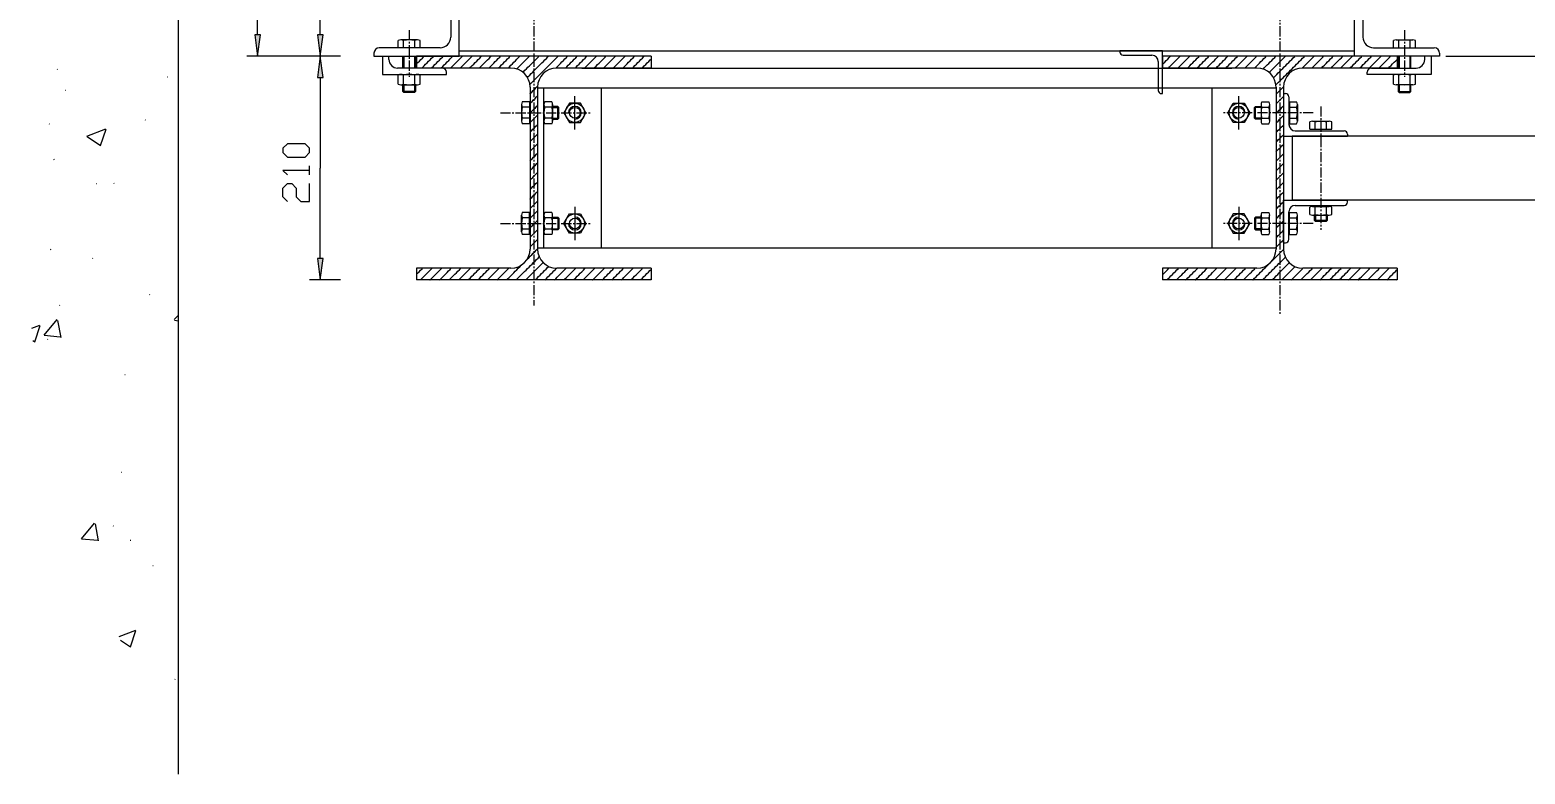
# Model space of a CAD drawing. Header units: millimetres. Extents: x 53635 to 142317, y 101101 to 147193.
# Drawn here: x 112566 to 113969, y 119904 to 120603 of the extents above; entities that cross this region are included whole.
import ezdxf

# ---------------------------------------------------------------- set-up
doc = ezdxf.new("R2010")
doc.units = ezdxf.units.MM
doc.header["$LTSCALE"] = 0.5
doc.header["$MEASUREMENT"] = 0
doc.linetypes.add('AXES2', pattern=[28.575, 19.05, -3.175, 3.175, -3.175])
doc.linetypes.add('CONTINU', pattern=[0])
doc.layers.get('0').update_dxf_attribs({"lineweight": 0})
for name, color, linetype, lineweight in [('ASHADE', 7, 'CONTINU', 0), ('AXE', 1, 'AXES2', 0), ('beton', 6, 'Continuous', 0), ('COT', 3, 'Continuous', 0), ('FIN', 1, 'Continuous', 0), ('FORT', 7, 'Continuous', 0)]:
    doc.layers.add(name, color=color, linetype=linetype, lineweight=lineweight)
doc.styles.add('_TCW_TXTSTY_1', font='TIMES.TTF')
doc.styles.get("Standard").update_dxf_attribs({"font": 'TXT.SHX'})
doc.dimstyles.get("Standard").update_dxf_attribs({"dimscale": 10, "dimtxt": 1.5, "dimasz": 2, "dimexe": 1, "dimexo": 1, "dimgap": 1, "dimtad": 1, "dimrnd": 0.5, "dimdsep": 46, "dimtxsty": '_TCW_TXTSTY_1', "dimcen": 0.09, "dimclrd": 3, "dimclre": 3, "dimclrt": 3, "dimadec": 0, "dimazin": 0, "dimtfac": 1, "dimtdec": 3, "dimtmove": 0, "dimatfit": 0, "dimfxl": 1, "dimfrac": 2, "dimtolj": 1, "dimtzin": 0, "dimarcsym": 0})
pattern_1 = [(45, (-20158.912, 23359.423), (-4.49012806, 4.49012806), [2])]

# ---------------------------------------------------------------- blocks, each defined once
blk = doc.blocks.new('*D49')
at = {"layer": 'COT', "linetype": 'Continuous'}
for points in [[(112838.5, 121070.9), (112835.9, 121050.9), (112841.1, 121050.9)], [(112838.5, 120578.2), (112841.1, 120598.2), (112835.9, 120598.2)]]:
    blk.add_hatch(color=3, dxfattribs=at).paths.add_polyline_path(points)
at = {"linetype": 'ByBlock', "flags": 128}
for points in [[(112807.7, 120837), (112803.5, 120841.2), (112803.5, 120849.5), (112807.7, 120853.7), (112811.8, 120853.7), (112816, 120849.5), (112816, 120845.4)], [(112828.5, 120816.2), (112828.5, 120820.4), (112820.2, 120828.7), (112807.7, 120828.7), (112803.5, 120824.5), (112803.5, 120816.2), (112807.7, 120812), (112811.8, 120812), (112816, 120816.2), (112816, 120828.7)], [(112828.5, 120799.5), (112803.5, 120799.5), (112820.2, 120787), (112820.2, 120803.7)]]:
    blk.add_lwpolyline(points, dxfattribs=at)
at = {"linetype": 'ByBlock'}
blk.add_lwpolyline([(112816, 120849.5), (112820.2, 120853.7), (112824.3, 120853.7), (112828.5, 120849.5), (112828.5, 120841.2), (112824.3, 120837)], dxfattribs=at)
at = {"layer": 'COT', "color": 3, "linetype": 'Continuous'}
for p, q in [((112990.4, 121070.9), (112828.5, 121070.9)), ((112857.4, 120578.2), (112828.5, 120578.2))]:
    blk.add_line(p, q, dxfattribs=at)
at = {"layer": 'COT', "color": 3, "linetype": 'Continuous', "flags": 128}
for points in [[(112838.5, 121070.9), (112835.9, 121050.9), (112841.1, 121050.9)], [(112838.5, 120578.2), (112841.1, 120598.2), (112835.9, 120598.2)]]:
    blk.add_lwpolyline(points, close=True, dxfattribs=at)
for points in [[(112838.5, 121050.9), (112838.5, 121050.9), (112838.5, 121050.9), (112838.5, 120824.5)], [(112838.5, 120598.2), (112838.5, 120598.2), (112838.5, 120598.2), (112838.5, 120824.5)]]:
    blk.add_lwpolyline(points, dxfattribs=at)
blk = doc.blocks.new('*D50')
at = {"layer": 'COT', "linetype": 'Continuous'}
for points in [[(112838.5, 120578.2), (112835.9, 120558.2), (112841.1, 120558.2)], [(112838.5, 120368.2), (112841.1, 120388.2), (112835.9, 120388.2)]]:
    blk.add_hatch(color=3, dxfattribs=at).paths.add_polyline_path(points)
at = {"linetype": 'ByBlock', "flags": 128}
for points in [[(112828.5, 120487.7), (112828.5, 120491.9), (112824.3, 120496.1), (112807.7, 120496.1), (112803.5, 120491.9), (112803.5, 120487.7), (112807.7, 120483.6), (112824.3, 120483.6), (112828.5, 120487.7)], [(112828.5, 120466.9), (112828.5, 120475.2)], [(112807.7, 120441.9), (112803.5, 120446.1), (112803.5, 120454.4), (112807.7, 120458.6), (112811.8, 120458.6), (112816, 120454.4), (112816, 120446.1), (112820.2, 120441.9), (112828.5, 120441.9), (112828.5, 120458.6)]]:
    blk.add_lwpolyline(points, dxfattribs=at)
at = {"linetype": 'ByBlock'}
blk.add_lwpolyline([(112828.5, 120471.1), (112803.5, 120471.1), (112807.7, 120466.9)], dxfattribs=at)
at = {"layer": 'COT', "color": 3, "linetype": 'Continuous'}
for p, q in [((112847.4, 120578.2), (112828.5, 120578.2)), ((112857.4, 120368.2), (112828.5, 120368.2))]:
    blk.add_line(p, q, dxfattribs=at)
at = {"layer": 'COT', "color": 3, "linetype": 'Continuous', "flags": 128}
for points in [[(112838.5, 120578.2), (112835.9, 120558.2), (112841.1, 120558.2)], [(112838.5, 120368.2), (112841.1, 120388.2), (112835.9, 120388.2)]]:
    blk.add_lwpolyline(points, close=True, dxfattribs=at)
for points in [[(112838.5, 120558.2), (112838.5, 120558.2), (112838.5, 120558.2), (112838.5, 120473.2)], [(112838.5, 120388.2), (112838.5, 120388.2), (112838.5, 120388.2), (112838.5, 120473.2)]]:
    blk.add_lwpolyline(points, dxfattribs=at)
blk = doc.blocks.new('*D75')
at = {"layer": 'COT', "linetype": 'Continuous'}
for points in [[(112779.7, 121168.2), (112777.1, 121148.2), (112782.3, 121148.2)], [(112779.7, 120578.2), (112782.3, 120598.2), (112777.1, 120598.2)]]:
    blk.add_hatch(color=3, dxfattribs=at).paths.add_polyline_path(points)
at = {"linetype": 'ByBlock', "flags": 128}
for points in [[(112769.7, 120891.9), (112769.7, 120896.1), (112765.6, 120900.2), (112748.9, 120900.2), (112744.7, 120896.1), (112744.7, 120891.9), (112748.9, 120887.7), (112765.6, 120887.7), (112769.7, 120891.9)], [(112769.7, 120866.9), (112769.7, 120871.1), (112761.4, 120879.4), (112748.9, 120879.4), (112744.7, 120875.2), (112744.7, 120866.9), (112748.9, 120862.7), (112753.1, 120862.7), (112757.2, 120866.9), (112757.2, 120879.4)], [(112765.6, 120837.7), (112769.7, 120841.9), (112769.7, 120850.2), (112765.6, 120854.4), (112757.2, 120854.4), (112753.1, 120850.2), (112753.1, 120837.7), (112744.7, 120837.7), (112744.7, 120854.4)]]:
    blk.add_lwpolyline(points, dxfattribs=at)
at = {"layer": 'COT', "color": 3, "linetype": 'Continuous'}
for p, q in [((112880.9, 121168.2), (112769.7, 121168.2)), ((112847.4, 120578.2), (112769.7, 120578.2))]:
    blk.add_line(p, q, dxfattribs=at)
at = {"layer": 'COT', "color": 3, "linetype": 'Continuous', "flags": 128}
for points in [[(112779.7, 121168.2), (112777.1, 121148.2), (112782.3, 121148.2)], [(112779.7, 120578.2), (112782.3, 120598.2), (112777.1, 120598.2)]]:
    blk.add_lwpolyline(points, close=True, dxfattribs=at)
for points in [[(112779.7, 121148.2), (112779.7, 121148.2), (112779.7, 121148.2), (112779.7, 120873.2)], [(112779.7, 120598.2), (112779.7, 120598.2), (112779.7, 120598.2), (112779.7, 120873.2)]]:
    blk.add_lwpolyline(points, dxfattribs=at)
blk = doc.blocks.new('*D76')
at = {"layer": 'COT', "linetype": 'Continuous', "ltscale": 2}
for points in [[(114691.9, 120598.2), (114694.5, 120618.2), (114689.3, 120618.2)], [(114691.9, 120578.2), (114689.3, 120558.2), (114694.5, 120558.2)]]:
    blk.add_hatch(color=3, dxfattribs=at).paths.add_polyline_path(points)
at = {"linetype": 'ByBlock', "flags": 128}
for points in [[(114681.9, 120673.4), (114681.9, 120677.6), (114677.8, 120681.8), (114661.1, 120681.8), (114656.9, 120677.6), (114656.9, 120673.4), (114661.1, 120669.3), (114677.8, 120669.3), (114681.9, 120673.4)], [(114661.1, 120644.3), (114656.9, 120648.4), (114656.9, 120656.8), (114661.1, 120660.9), (114665.3, 120660.9), (114669.4, 120656.8), (114669.4, 120648.4), (114673.6, 120644.3), (114681.9, 120644.3), (114681.9, 120660.9)]]:
    blk.add_lwpolyline(points, dxfattribs=at)
at = {"layer": 'COT', "color": 3, "linetype": 'Continuous', "ltscale": 2}
for p, q in [((114721.9, 120598.2), (114681.9, 120598.2)), ((113894.9, 120578.2), (114701.9, 120578.2))]:
    blk.add_line(p, q, dxfattribs=at)
at = {"layer": 'COT', "color": 3, "linetype": 'Continuous', "ltscale": 2, "flags": 128}
for points in [[(114691.9, 120618.2), (114691.9, 120644.3), (114691.9, 120690.1), (114691.9, 120690.1)], [(114691.9, 120548.2), (114691.9, 120558.2)]]:
    blk.add_lwpolyline(points, dxfattribs=at)
for points in [[(114691.9, 120598.2), (114694.5, 120618.2), (114689.3, 120618.2)], [(114691.9, 120578.2), (114689.3, 120558.2), (114694.5, 120558.2)]]:
    blk.add_lwpolyline(points, close=True, dxfattribs=at)
at = {"layer": 'COT', "color": 3, "linetype": 'Continuous', "ltscale": 2}
blk.add_lwpolyline([(114691.9, 120578.2), (114691.9, 120598.2)], dxfattribs=at)

msp = doc.modelspace()

# ---------------------------------------------------------------- hatches: boundary and pattern name
at = {"layer": 'FIN', "linetype": 'Continuous'}
h = msp.add_hatch(dxfattribs=at)
h.set_pattern_fill('AR-CONC', color=256, style=0)
h.set_pattern_definition([(50, (0, -100), (182.18467, -15.93909), [19.05, -209.55]), (355, (0, -100), (-35.24283, 191.05664), [15.24, -167.64]), (100.451, (15.18, -101.33), (146.9425, 175.11669), [16.19, -178.09]), (46.1842, (0, -49.2), (271.07904, -42.04233), [28.575, -314.325]), (96.6356, (22.6, -52.7), (237.40423, 247.42556), [24.285, -267.135]), (351.184, (0, -49.2), (237.4046, 247.4251), [22.86, -251.46]), (21, (25.4, -61.9), (151.61488, -102.26552), [19.05, -209.55]), (326, (25.4, -61.9), (61.80203, 184.18797), [15.24, -167.64]), (71.4514, (38.03, -70.42), (213.4165, 81.92286), [16.19, -178.09]), (37.5, (0, -100), (3.088603, 84.55504), [0.50406, -165.10394, 0.50406, -169.67594, 0.50406, -167.77094]), (7.5, (0, -100), (66.819663, 100.180575), [0.32296, -96.70504, 0.32296, -161.47504, 0.32296, -63.81204]), (327.5, (-56.64, -100), (135.590595, -5.728744), [0.52451, -62.97549, 0.52451, -197.59549, 0.52451, -262.36549]), (317.5, (-82.04, -100), (148.12918, 25.42649), [0.40081, -82.14919, 0.40081, -131.17119, 0.40081, -186.28919])])
h.paths.add_polyline_path([(112705.51, 119904.23), (112705.51, 121168.16), (114114.38, 121168.16), (114110.52, 121169.76), (114106.66, 121171.37), (114102.8, 121172.97), (114098.94, 121174.57), (114095.08, 121176.16), (114091.21, 121177.75), (114087.35, 121179.33), (114083.48, 121180.91), (114079.61, 121182.47), (114075.74, 121184.02), (114071.86, 121185.56), (114067.99, 121187.09), (114064.1, 121188.6), (114060.22, 121190.1), (114056.33, 121191.58), (114052.43, 121193.04), (114048.54, 121194.49), (114044.63, 121195.91), (114040.72, 121197.31), (114036.81, 121198.69), (114032.89, 121200.04), (114028.96, 121201.37), (114025.03, 121202.68), (114021.08, 121203.95), (114017.14, 121205.2), (114013.18, 121206.42), (114009.22, 121207.6), (114005.25, 121208.76), (114001.27, 121209.88), (113997.28, 121210.96), (113989.49, 121212.98), (113981.66, 121214.86), (113973.8, 121216.61), (113965.91, 121218.24), (113957.99, 121219.75), (113950.05, 121221.14), (113942.08, 121222.41), (113934.09, 121223.58), (113926.07, 121224.64), (113918.03, 121225.59), (113909.98, 121226.45), (113901.9, 121227.21), (113893.81, 121227.89), (113885.7, 121228.47), (113877.58, 121228.97), (113869.45, 121229.39), (113861.3, 121229.74), (113853.14, 121230.01), (113844.98, 121230.21), (113836.8, 121230.35), (113828.63, 121230.43), (113820.44, 121230.45), (113812.26, 121230.42), (113804.07, 121230.34), (113795.88, 121230.21), (113787.69, 121230.04), (113779.51, 121229.83), (113771.32, 121229.58), (113763.15, 121229.31), (113754.98, 121229), (113743.45, 121228.53), (113731.94, 121228.02), (113720.45, 121227.48), (113708.97, 121226.9), (113697.5, 121226.29), (113686.04, 121225.66), (113674.59, 121225.01), (113663.16, 121224.35), (113651.73, 121223.68), (113640.3, 121223), (113628.89, 121222.33), (113617.48, 121221.66), (113606.08, 121221.01), (113594.68, 121220.37), (113583.28, 121219.75), (113571.89, 121219.15), (113560.49, 121218.58), (113549.1, 121218.05), (113537.71, 121217.56), (113526.32, 121217.11), (113514.92, 121216.71), (113503.53, 121216.37), (113492.12, 121216.08), (113480.72, 121215.86), (113469.31, 121215.7), (113457.89, 121215.62), (113446.47, 121215.62), (113435.03, 121215.69), (113423.59, 121215.86), (113412.14, 121216.12), (113403.09, 121216.39), (113394.03, 121216.72), (113384.97, 121217.09), (113375.9, 121217.52), (113366.83, 121217.98), (113357.76, 121218.48), (113348.68, 121219.01), (113339.61, 121219.57), (113330.53, 121220.16), (113321.46, 121220.76), (113312.39, 121221.37), (113303.32, 121221.99), (113294.25, 121222.61), (113285.19, 121223.23), (113276.13, 121223.84), (113267.08, 121224.45), (113258.04, 121225.03), (113249, 121225.6), (113239.98, 121226.14), (113230.96, 121226.65), (113221.95, 121227.12), (113212.95, 121227.56), (113203.97, 121227.94), (113195, 121228.28), (113186.04, 121228.57), (113177.09, 121228.79), (113168.16, 121228.95), (113159.25, 121229.04), (113150.36, 121229.06), (113141.48, 121229), (113134.15, 121228.89), (113126.82, 121228.73), (113119.51, 121228.52), (113112.2, 121228.28), (113104.89, 121228), (113097.59, 121227.7), (113090.29, 121227.38), (113082.98, 121227.04), (113075.67, 121226.7), (113068.36, 121226.36), (113061.03, 121226.02), (113053.7, 121225.69), (113046.34, 121225.39), (113038.98, 121225.1), (113031.59, 121224.85), (113024.19, 121224.63), (113016.77, 121224.46), (113009.31, 121224.34), (113001.84, 121224.27), (112994.33, 121224.27), (112986.8, 121224.33), (112979.23, 121224.47), (112971.62, 121224.69), (112963.98, 121224.99), (112956.3, 121225.39), (112948.57, 121225.89), (112940.81, 121226.49), (112932.99, 121227.21), (112925.13, 121228.04), (112917.22, 121229), (112907.12, 121230.4), (112896.96, 121231.98), (112886.73, 121233.7), (112876.46, 121235.55), (112866.15, 121237.49), (112855.82, 121239.49), (112845.48, 121241.52), (112835.14, 121243.56), (112824.82, 121245.56), (112814.52, 121247.51), (112804.26, 121249.38), (112794.05, 121251.13), (112783.91, 121252.73), (112773.84, 121254.15), (112763.86, 121255.37), (112753.99, 121256.36), (112744.22, 121257.08), (112734.58, 121257.5), (112725.08, 121257.6), (112715.73, 121257.35), (112706.55, 121256.71), (112697.53, 121255.66), (112688.71, 121254.17), (112680.09, 121252.21), (112671.67, 121249.74), (112663.49, 121246.74), (112655.54, 121243.18), (112647.84, 121239.03), (112640.4, 121234.26), (112633.23, 121228.84), (112631.84, 121227.68), (112630.45, 121226.49), (112629.08, 121225.27), (112627.71, 121224.03), (112626.36, 121222.76), (112625.02, 121221.47), (112623.7, 121220.16), (112622.39, 121218.82), (112621.09, 121217.46), (112619.8, 121216.09), (112618.53, 121214.69), (112617.27, 121213.27), (112616.02, 121211.83), (112614.79, 121210.37), (112613.58, 121208.89), (112612.37, 121207.4), (112611.18, 121205.89), (112610.01, 121204.36), (112608.85, 121202.82), (112607.71, 121201.27), (112606.58, 121199.7), (112605.47, 121198.11), (112604.37, 121196.51), (112603.29, 121194.91), (112602.22, 121193.29), (112601.17, 121191.65), (112600.14, 121190.01), (112599.13, 121188.36), (112598.13, 121186.7), (112597.15, 121185.03), (112595.63, 121182.38), (112594.16, 121179.72), (112592.73, 121177.03), (112591.34, 121174.33), (112589.99, 121171.61), (112588.69, 121168.87), (112587.42, 121166.12), (112586.2, 121163.35), (112585.01, 121160.57), (112583.87, 121157.78), (112582.76, 121154.97), (112581.7, 121152.15), (112580.67, 121149.32), (112579.68, 121146.48), (112578.73, 121143.63), (112577.82, 121140.77), (112576.94, 121137.9), (112576.1, 121135.02), (112575.3, 121132.13), (112574.54, 121129.23), (112573.81, 121126.33), (112573.11, 121123.42), (112572.45, 121120.51), (112571.83, 121117.59), (112571.24, 121114.66), (112570.68, 121111.74), (112570.16, 121108.8), (112569.67, 121105.87), (112569.21, 121102.93), (112568.79, 121100), (112567.67, 121090.74), (112566.84, 121081.47), (112566.31, 121072.19), (112566.05, 121062.9), (112566.04, 121053.61), (112566.27, 121044.31), (112566.72, 121035), (112567.38, 121025.68), (112568.23, 121016.36), (112569.25, 121007.03), (112570.43, 120997.7), (112571.75, 120988.36), (112573.19, 120979.01), (112574.74, 120969.66), (112576.38, 120960.3), (112578.1, 120950.93), (112579.87, 120941.56), (112581.69, 120932.19), (112583.53, 120922.81), (112585.38, 120913.42), (112587.23, 120904.04), (112589.05, 120894.64), (112590.83, 120885.25), (112592.56, 120875.85), (112594.21, 120866.44), (112595.77, 120857.03), (112597.23, 120847.62), (112598.57, 120838.21), (112599.77, 120828.79), (112600.82, 120819.38), (112602.28, 120802.38), (112603.23, 120785.39), (112603.7, 120768.38), (112603.72, 120751.37), (112603.33, 120734.36), (112602.57, 120717.35), (112601.48, 120700.33), (112600.09, 120683.32), (112598.44, 120666.3), (112596.57, 120649.29), (112594.51, 120632.28), (112592.3, 120615.28), (112589.98, 120598.28), (112587.58, 120581.28), (112585.15, 120564.29), (112582.71, 120547.31), (112580.3, 120530.34), (112577.97, 120513.38), (112575.74, 120496.43), (112573.66, 120479.49), (112571.76, 120462.57), (112570.08, 120445.66), (112568.65, 120428.76), (112567.52, 120411.89), (112566.71, 120395.02), (112566.27, 120378.18), (112566.23, 120361.36), (112566.64, 120344.56), (112567.52, 120327.78), (112568.91, 120311.02), (112569.57, 120304.73), (112570.31, 120298.44), (112571.12, 120292.16), (112572.01, 120285.88), (112572.96, 120279.61), (112573.98, 120273.34), (112575.07, 120267.07), (112576.23, 120260.82), (112577.45, 120254.56), (112578.73, 120248.32), (112580.07, 120242.08), (112581.46, 120235.84), (112582.92, 120229.62), (112584.42, 120223.4), (112585.98, 120217.19), (112587.59, 120210.98), (112589.25, 120204.79), (112590.96, 120198.6), (112592.71, 120192.43), (112594.5, 120186.26), (112596.34, 120180.1), (112598.21, 120173.95), (112600.13, 120167.81), (112602.07, 120161.68), (112604.06, 120155.56), (112606.07, 120149.46), (112608.12, 120143.36), (112610.19, 120137.28), (112612.3, 120131.2), (112614.42, 120125.14), (112617.11, 120117.59), (112619.84, 120110.06), (112622.6, 120102.55), (112625.39, 120095.06), (112628.21, 120087.58), (112631.06, 120080.12), (112633.95, 120072.67), (112636.86, 120065.24), (112639.8, 120057.82), (112642.76, 120050.42), (112645.75, 120043.03), (112648.76, 120035.65), (112651.79, 120028.29), (112654.84, 120020.93), (112657.91, 120013.59), (112661.01, 120006.25), (112664.11, 119998.93), (112667.24, 119991.61), (112670.37, 119984.3), (112673.53, 119977), (112676.69, 119969.7), (112679.86, 119962.41), (112683.05, 119955.13), (112686.24, 119947.85), (112689.44, 119940.57), (112692.65, 119933.3), (112695.86, 119926.03), (112699.07, 119918.76), (112702.29, 119911.49)])
h = msp.add_hatch(dxfattribs=at)
h.set_pattern_fill('ANSI31', color=256, scale=2, style=0)
h.set_pattern_definition(pattern_1)
h.paths.add_polyline_path([(112988.94, 120578.16), (112928.94, 120578.16), (112928.94, 120567.16), (112988.94, 120567.16)])
h.paths.add_polyline_path([(112988.94, 120578.16), (112988.94, 120567.16), (112999.34, 120567.16), (113017.44, 120567.16), (113019.33, 120567.06), (113021.19, 120566.77), (113023.01, 120566.28), (113024.76, 120565.6), (113026.44, 120564.75), (113028.02, 120563.72), (113029.49, 120562.54), (113030.82, 120561.2), (113032.01, 120559.74), (113033.03, 120558.16), (113033.89, 120556.48), (113034.56, 120554.72), (113035.05, 120552.9), (113035.35, 120551.04), (113035.44, 120549.16), (113035.44, 120523.16), (113038.94, 120523.16), (113038.94, 120578.16)])
h.paths.add_polyline_path([(113088.94, 120578.16), (113038.94, 120578.16), (113038.94, 120523.16), (113042.44, 120523.16), (113042.44, 120549.16), (113042.54, 120551.04), (113042.84, 120552.9), (113043.32, 120554.72), (113044, 120556.48), (113044.86, 120558.16), (113045.88, 120559.74), (113047.07, 120561.2), (113048.4, 120562.54), (113049.86, 120563.72), (113051.44, 120564.75), (113053.12, 120565.6), (113054.88, 120566.28), (113056.7, 120566.77), (113058.56, 120567.06), (113060.44, 120567.16), (113088.94, 120567.16)])
h.paths.add_polyline_path([(113148.94, 120578.16), (113088.94, 120578.16), (113088.94, 120567.16), (113099.34, 120567.16), (113148.94, 120567.16)])
h.paths.add_polyline_path([(113038.94, 120523.16), (113035.44, 120523.16), (113035.44, 120423.16), (113038.94, 120423.16)])
h.paths.add_polyline_path([(113042.44, 120523.16), (113038.94, 120523.16), (113038.94, 120423.16), (113042.44, 120423.16)])
h.paths.add_polyline_path([(113038.94, 120423.16), (113035.44, 120423.16), (113035.44, 120397.16), (113035.35, 120395.28), (113035.05, 120393.42), (113034.56, 120391.6), (113033.89, 120389.84), (113033.03, 120388.16), (113032.01, 120386.58), (113030.82, 120385.11), (113029.49, 120383.78), (113028.02, 120382.6), (113026.44, 120381.57), (113024.76, 120380.71), (113023.01, 120380.04), (113021.19, 120379.55), (113019.33, 120379.26), (113017.44, 120379.16), (112928.94, 120379.16), (112928.94, 120368.16), (113038.94, 120368.16)])
h.paths.add_polyline_path([(113042.44, 120423.16), (113038.94, 120423.16), (113038.94, 120368.16), (113148.94, 120368.16), (113148.94, 120379.16), (113060.44, 120379.16), (113058.56, 120379.26), (113056.7, 120379.55), (113054.88, 120380.04), (113053.12, 120380.71), (113051.44, 120381.57), (113049.86, 120382.6), (113048.4, 120383.78), (113047.07, 120385.11), (113045.88, 120386.58), (113044.86, 120388.16), (113044, 120389.84), (113043.32, 120391.6), (113042.84, 120393.42), (113042.54, 120395.28), (113042.44, 120397.16)])
h = msp.add_hatch(dxfattribs=at)
h.set_pattern_fill('ANSI31', color=256, scale=2, style=0)
h.set_pattern_definition(pattern_1)
h.paths.add_polyline_path([(113688.94, 120578.16), (113628.94, 120578.16), (113628.94, 120567.16), (113688.94, 120567.16)])
h.paths.add_polyline_path([(113688.94, 120578.16), (113688.94, 120567.16), (113699.34, 120567.16), (113717.44, 120567.16), (113719.33, 120567.06), (113721.19, 120566.77), (113723.01, 120566.28), (113724.76, 120565.6), (113726.44, 120564.75), (113728.02, 120563.72), (113729.49, 120562.54), (113730.82, 120561.2), (113732.01, 120559.74), (113733.03, 120558.16), (113733.89, 120556.48), (113734.56, 120554.72), (113735.05, 120552.9), (113735.35, 120551.04), (113735.44, 120549.16), (113735.44, 120523.16), (113738.94, 120523.16), (113738.94, 120578.16)])
h.paths.add_polyline_path([(113788.94, 120578.16), (113738.94, 120578.16), (113738.94, 120523.16), (113742.44, 120523.16), (113742.44, 120549.16), (113742.54, 120551.04), (113742.84, 120552.9), (113743.32, 120554.72), (113744, 120556.48), (113744.86, 120558.16), (113745.88, 120559.74), (113747.07, 120561.2), (113748.4, 120562.54), (113749.86, 120563.72), (113751.44, 120564.75), (113753.12, 120565.6), (113754.88, 120566.28), (113756.7, 120566.77), (113758.56, 120567.06), (113760.44, 120567.16), (113788.94, 120567.16)])
h.paths.add_polyline_path([(113848.94, 120578.16), (113788.94, 120578.16), (113788.94, 120567.16), (113799.34, 120567.16), (113848.94, 120567.16)])
h.paths.add_polyline_path([(113738.94, 120523.16), (113735.44, 120523.16), (113735.44, 120423.16), (113738.94, 120423.16)])
h.paths.add_polyline_path([(113742.44, 120523.16), (113738.94, 120523.16), (113738.94, 120423.16), (113742.44, 120423.16)])
h.paths.add_polyline_path([(113738.94, 120423.16), (113735.44, 120423.16), (113735.44, 120397.16), (113735.35, 120395.28), (113735.05, 120393.42), (113734.56, 120391.6), (113733.89, 120389.84), (113733.03, 120388.16), (113732.01, 120386.58), (113730.82, 120385.11), (113729.49, 120383.78), (113728.02, 120382.6), (113726.44, 120381.57), (113724.76, 120380.71), (113723.01, 120380.04), (113721.19, 120379.55), (113719.33, 120379.26), (113717.44, 120379.16), (113628.94, 120379.16), (113628.94, 120368.16), (113738.94, 120368.16)])
h.paths.add_polyline_path([(113742.44, 120423.16), (113738.94, 120423.16), (113738.94, 120368.16), (113848.94, 120368.16), (113848.94, 120379.16), (113760.44, 120379.16), (113758.56, 120379.26), (113756.7, 120379.55), (113754.88, 120380.04), (113753.12, 120380.71), (113751.44, 120381.57), (113749.86, 120382.6), (113748.4, 120383.78), (113747.07, 120385.11), (113745.88, 120386.58), (113744.86, 120388.16), (113744, 120389.84), (113743.32, 120391.6), (113742.84, 120393.42), (113742.54, 120395.28), (113742.44, 120397.16)])

# ---------------------------------------------------------------- linework, layer by layer
for p, q in [((112896.94, 120578.16), (112896.94, 120561.16)), ((112902.94, 120575.16), (112902.94, 120578.16)), ((113874.94, 120575.16), (113874.94, 120578.16)), ((113880.94, 120578.16), (113880.94, 120561.16)), ((112896.94, 120561.16), (112956.94, 120561.16)), ((112952.94, 120567.16), (112910.94, 120567.16)), ((112956.94, 120561.16), (112956.94, 120563.16)), ((113820.94, 120561.16), (113820.94, 120563.16)), ((113880.94, 120561.16), (113820.94, 120561.16)), ((113824.94, 120567.16), (113866.94, 120567.16))]:
    msp.add_line(p, q)
for centre, radius, start, end in [((112910.94, 120575.16), 8, 180, 270), ((113866.94, 120575.16), 8, -90, 0), ((112952.94, 120563.16), 4, 0, 90), ((113824.94, 120563.16), 4, 90, 180)]:
    msp.add_arc(centre, radius, start, end)
at = {"layer": 'ASHADE'}
for p, q in [((112960.94, 120653.16), (112960.94, 120596.16)), ((112968.94, 120578.16), (112968.94, 120658.16)), ((113808.94, 120578.16), (113808.94, 120658.16)), ((113816.94, 120653.16), (113816.94, 120596.16)), ((112950.94, 120586.16), (112893.94, 120586.16)), ((113628.94, 120583.16), (113588.94, 120583.16)), ((113588.94, 120583.16), (113588.94, 120582.16)), ((113628.94, 120543.16), (113628.94, 120583.16)), ((113826.94, 120586.16), (113883.94, 120586.16)), ((112888.94, 120581.16), (112888.94, 120578.16)), ((112888.94, 120578.16), (112968.94, 120578.16)), ((113591.94, 120579.16), (113618.94, 120579.16)), ((113624.94, 120573.16), (113624.94, 120546.16)), ((113888.94, 120578.16), (113808.94, 120578.16)), ((113888.94, 120581.16), (113888.94, 120578.16)), ((113627.94, 120543.16), (113628.94, 120543.16))]:
    msp.add_line(p, q, dxfattribs=at)
at = {"layer": 'ASHADE', "ltscale": 2}
msp.add_line((112968.94, 120583.16), (113808.94, 120583.16), dxfattribs=at)
at = {"layer": 'ASHADE'}
for centre, radius, start, end in [((112893.94, 120581.16), 5, 90, 180), ((112950.94, 120596.16), 10, -90, 0), ((113826.94, 120596.16), 10, 180, 270), ((113883.94, 120581.16), 5, 0, 90), ((113591.94, 120582.16), 3, 180, 270), ((113618.94, 120573.16), 6, 0, 90), ((113627.94, 120546.16), 3, 180, 270)]:
    msp.add_arc(centre, radius, start, end, dxfattribs=at)
at = {"layer": 'AXE'}
for p, q in [((113038.94, 120620.62), (113038.94, 120344.29)), ((113038.94, 120620.62), (113038.94, 120344.29)), ((113738.94, 120620.62), (113738.94, 120334.87)), ((113738.94, 120620.62), (113738.94, 120334.87)), ((112921.94, 120602.77), (112921.94, 120558.88)), ((113855.94, 120602.77), (113855.94, 120558.88)), ((113777.44, 120531.04), (113777.44, 120415.13)), ((113007.56, 120525.16), (113093.28, 120525.16)), ((113770.33, 120525.16), (113684.61, 120525.16)), ((113007.56, 120421.16), (113093.28, 120421.16)), ((113770.33, 120421.16), (113684.61, 120421.16))]:
    msp.add_line(p, q, dxfattribs=at)
at = {"layer": 'AXE', "color": 1, "linetype": 'Continuous'}
for p, q in [((113077.44, 120509.57), (113077.44, 120540.75)), ((113700.44, 120509.57), (113700.44, 120540.75)), ((113077.44, 120436.75), (113077.44, 120405.57)), ((113700.44, 120436.75), (113700.44, 120405.57))]:
    msp.add_line(p, q, dxfattribs=at)
at = {"layer": 'beton'}
msp.add_line((112705.51, 119904.23), (112705.51, 121168.16), dxfattribs=at)
at = {"layer": 'FORT', "color": 0, "linetype": 'ByBlock'}
for p, q in [((112911.55, 120586.16), (112911.55, 120592.89)), ((112929.74, 120593.56), (112914.15, 120593.56)), ((112916.75, 120586.16), (112916.75, 120592.89)), ((112927.14, 120586.16), (112927.14, 120592.89)), ((112932.34, 120586.16), (112932.34, 120592.89)), ((113845.55, 120586.16), (113845.55, 120592.89)), ((113848.15, 120593.56), (113863.74, 120593.56)), ((113850.75, 120586.16), (113850.75, 120592.89)), ((113861.14, 120586.16), (113861.14, 120592.89)), ((113866.34, 120586.16), (113866.34, 120592.89)), ((113048.44, 120398.16), (113048.44, 120548.16)), ((113102.44, 120398.16), (113102.44, 120548.16)), ((113675.44, 120398.16), (113675.44, 120548.16)), ((113027.44, 120532.95), (113027.44, 120517.36)), ((113034.84, 120535.55), (113028.12, 120535.55)), ((113034.84, 120530.36), (113028.12, 120530.36)), ((113034.84, 120535.55), (113034.84, 120514.76)), ((113035.44, 120533.36), (113034.84, 120533.36)), ((113048.44, 120532.95), (113048.44, 120517.36)), ((113055.84, 120535.55), (113049.12, 120535.55)), ((113055.84, 120530.36), (113049.12, 120530.36)), ((113056.52, 120532.95), (113056.52, 120517.36)), ((113061.59, 120531.16), (113056.52, 120531.16)), ((113056.52, 120530.21), (113062.53, 120530.21)), ((113061.59, 120519.16), (113061.59, 120531.16)), ((113062.53, 120530.21), (113061.59, 120531.16)), ((113062.53, 120520.11), (113062.53, 120530.21)), ((113072.25, 120534.16), (113067.05, 120525.16)), ((113082.64, 120534.16), (113072.25, 120534.16)), ((113087.84, 120525.16), (113082.64, 120534.16)), ((113690.05, 120525.16), (113695.25, 120534.16)), ((113695.25, 120534.16), (113705.64, 120534.16)), ((113705.64, 120534.16), (113710.84, 120525.16)), ((113715.35, 120530.21), (113716.3, 120531.16)), ((113715.35, 120520.11), (113715.35, 120530.21)), ((113721.37, 120530.21), (113715.35, 120530.21)), ((113716.3, 120519.16), (113716.3, 120531.16)), ((113716.3, 120531.16), (113721.37, 120531.16)), ((113721.37, 120532.95), (113721.37, 120517.36)), ((113722.04, 120535.55), (113728.77, 120535.55)), ((113722.04, 120530.36), (113728.77, 120530.36)), ((113729.44, 120532.95), (113729.44, 120517.36)), ((113747.44, 120533.36), (113748.04, 120533.36)), ((113748.04, 120535.55), (113748.04, 120514.76)), ((113748.04, 120535.55), (113754.77, 120535.55)), ((113748.04, 120530.36), (113754.77, 120530.36)), ((113755.44, 120532.95), (113755.44, 120517.36)), ((113034.84, 120519.96), (113028.12, 120519.96)), ((113034.84, 120514.76), (113028.12, 120514.76)), ((113035.44, 120516.96), (113034.84, 120516.96)), ((113055.84, 120519.96), (113049.12, 120519.96)), ((113055.84, 120514.76), (113049.12, 120514.76)), ((113056.52, 120520.11), (113062.53, 120520.11)), ((113056.52, 120519.16), (113061.59, 120519.16)), ((113062.53, 120520.11), (113061.59, 120519.16)), ((113067.05, 120525.16), (113072.25, 120516.16)), ((113072.25, 120516.16), (113082.64, 120516.16)), ((113082.64, 120516.16), (113087.84, 120525.16)), ((113695.25, 120516.16), (113690.05, 120525.16)), ((113705.64, 120516.16), (113695.25, 120516.16)), ((113710.84, 120525.16), (113705.64, 120516.16)), ((113715.35, 120520.11), (113716.3, 120519.16)), ((113721.37, 120520.11), (113715.35, 120520.11)), ((113721.37, 120519.16), (113716.3, 120519.16)), ((113722.04, 120519.96), (113728.77, 120519.96)), ((113722.04, 120514.76), (113728.77, 120514.76)), ((113747.44, 120516.96), (113748.04, 120516.96)), ((113748.04, 120519.96), (113754.77, 120519.96)), ((113748.04, 120514.76), (113754.77, 120514.76)), ((113767.05, 120509.76), (113767.05, 120516.49)), ((113769.65, 120517.16), (113785.24, 120517.16)), ((113772.25, 120509.76), (113772.25, 120516.49)), ((113782.64, 120509.76), (113782.64, 120516.49)), ((113787.84, 120509.76), (113787.84, 120516.49)), ((113750.44, 120503.16), (113750.44, 120443.16)), ((113767.05, 120509.76), (113787.84, 120509.76)), ((113769.24, 120509.16), (113769.24, 120509.76)), ((113785.64, 120509.16), (113785.64, 120509.76)), ((113027.44, 120413.36), (113027.44, 120428.95)), ((113034.84, 120431.55), (113028.12, 120431.55)), ((113034.84, 120410.76), (113034.84, 120431.55)), ((113035.44, 120429.36), (113034.84, 120429.36)), ((113048.44, 120413.36), (113048.44, 120428.95)), ((113055.84, 120431.55), (113049.12, 120431.55)), ((113056.52, 120413.36), (113056.52, 120428.95)), ((113067.05, 120421.16), (113072.25, 120430.16)), ((113072.25, 120430.16), (113082.64, 120430.16)), ((113082.64, 120430.16), (113087.84, 120421.16)), ((113695.25, 120430.16), (113690.05, 120421.16)), ((113705.64, 120430.16), (113695.25, 120430.16)), ((113710.84, 120421.16), (113705.64, 120430.16)), ((113721.37, 120413.36), (113721.37, 120428.95)), ((113722.04, 120431.55), (113728.77, 120431.55)), ((113729.44, 120413.36), (113729.44, 120428.95)), ((113747.44, 120429.36), (113748.04, 120429.36)), ((113748.04, 120431.55), (113754.77, 120431.55)), ((113748.04, 120410.76), (113748.04, 120431.55)), ((113755.44, 120413.36), (113755.44, 120428.95)), ((113767.05, 120429.76), (113767.05, 120436.49)), ((113769.65, 120437.16), (113785.24, 120437.16)), ((113769.65, 120429.09), (113785.24, 120429.09)), ((113771.44, 120424.02), (113771.44, 120429.09)), ((113772.25, 120429.76), (113772.25, 120436.49)), ((113772.39, 120429.09), (113772.39, 120423.07)), ((113782.5, 120429.09), (113782.5, 120423.07)), ((113782.64, 120429.76), (113782.64, 120436.49)), ((113783.44, 120429.09), (113783.44, 120424.02)), ((113787.84, 120429.76), (113787.84, 120436.49)), ((113034.84, 120426.36), (113028.12, 120426.36)), ((113034.84, 120415.96), (113028.12, 120415.96)), ((113055.84, 120426.36), (113049.12, 120426.36)), ((113055.84, 120415.96), (113049.12, 120415.96)), ((113056.52, 120427.16), (113061.59, 120427.16)), ((113056.52, 120426.21), (113062.53, 120426.21)), ((113056.52, 120416.11), (113062.53, 120416.11)), ((113061.59, 120415.16), (113056.52, 120415.16)), ((113062.53, 120426.21), (113061.59, 120427.16)), ((113061.59, 120427.16), (113061.59, 120415.16)), ((113062.53, 120416.11), (113061.59, 120415.16)), ((113062.53, 120426.21), (113062.53, 120416.11)), ((113072.25, 120412.16), (113067.05, 120421.16)), ((113087.84, 120421.16), (113082.64, 120412.16)), ((113690.05, 120421.16), (113695.25, 120412.16)), ((113705.64, 120412.16), (113710.84, 120421.16)), ((113715.35, 120426.21), (113716.3, 120427.16)), ((113715.35, 120426.21), (113715.35, 120416.11)), ((113721.37, 120426.21), (113715.35, 120426.21)), ((113715.35, 120416.11), (113716.3, 120415.16)), ((113721.37, 120416.11), (113715.35, 120416.11)), ((113716.3, 120427.16), (113716.3, 120415.16)), ((113721.37, 120427.16), (113716.3, 120427.16)), ((113716.3, 120415.16), (113721.37, 120415.16)), ((113722.04, 120426.36), (113728.77, 120426.36)), ((113722.04, 120415.96), (113728.77, 120415.96)), ((113748.04, 120426.36), (113754.77, 120426.36)), ((113748.04, 120415.96), (113754.77, 120415.96)), ((113772.39, 120423.07), (113771.44, 120424.02)), ((113783.44, 120424.02), (113771.44, 120424.02)), ((113782.5, 120423.07), (113772.39, 120423.07)), ((113782.5, 120423.07), (113783.44, 120424.02)), ((113034.84, 120410.76), (113028.12, 120410.76)), ((113035.44, 120412.96), (113034.84, 120412.96)), ((113055.84, 120410.76), (113049.12, 120410.76)), ((113082.64, 120412.16), (113072.25, 120412.16)), ((113695.25, 120412.16), (113705.64, 120412.16)), ((113722.04, 120410.76), (113728.77, 120410.76)), ((113747.44, 120412.96), (113748.04, 120412.96)), ((113748.04, 120410.76), (113754.77, 120410.76))]:
    msp.add_line(p, q, dxfattribs=at)
at = {"layer": 'FORT'}
for p, q in [((112915.94, 120567.16), (112915.94, 120578.16)), ((112916.89, 120578.16), (112916.89, 120567.16)), ((112927, 120578.16), (112927, 120567.16)), ((112927.94, 120578.16), (112927.94, 120567.16)), ((113148.94, 120578.16), (112928.94, 120578.16)), ((112928.94, 120578.16), (112928.94, 120567.16)), ((113148.94, 120578.16), (113148.94, 120567.16)), ((113848.94, 120578.16), (113628.94, 120578.16)), ((113628.94, 120578.16), (113628.94, 120567.16)), ((113848.94, 120578.16), (113848.94, 120567.16)), ((113849.94, 120578.16), (113849.94, 120567.16)), ((113850.89, 120578.16), (113850.89, 120567.16)), ((113861, 120578.16), (113861, 120567.16)), ((113861.94, 120567.16), (113861.94, 120578.16)), ((112911.55, 120552.09), (112911.55, 120560.49)), ((112914.15, 120561.16), (112929.74, 120561.16)), ((112916.75, 120552.09), (112916.75, 120560.49)), ((112927.14, 120552.09), (112927.14, 120560.49)), ((113017.44, 120567.16), (112928.94, 120567.16)), ((112932.34, 120552.09), (112932.34, 120560.49)), ((113148.94, 120567.16), (113060.44, 120567.16)), ((113083.94, 120567.16), (113693.94, 120567.16)), ((113717.44, 120567.16), (113628.94, 120567.16)), ((113848.94, 120567.16), (113760.44, 120567.16)), ((113845.55, 120552.09), (113845.55, 120560.49)), ((113863.74, 120561.16), (113848.15, 120561.16)), ((113850.75, 120552.09), (113850.75, 120560.49)), ((113861.14, 120552.09), (113861.14, 120560.49)), ((113866.34, 120552.09), (113866.34, 120560.49)), ((112914.15, 120551.42), (112929.74, 120551.42)), ((112915.94, 120545.11), (112915.94, 120551.42)), ((112916.89, 120544.16), (112915.94, 120545.11)), ((112927.94, 120545.11), (112915.94, 120545.11)), ((112916.89, 120551.42), (112916.89, 120544.16)), ((112927, 120544.16), (112916.89, 120544.16)), ((112927, 120551.42), (112927, 120544.16)), ((112927, 120544.16), (112927.94, 120545.11)), ((112927.94, 120551.42), (112927.94, 120545.11)), ((113035.44, 120549.16), (113035.44, 120397.16)), ((113042.44, 120549.16), (113042.44, 120397.16)), ((113735.44, 120548.16), (113042.44, 120548.16)), ((113735.44, 120549.16), (113735.44, 120397.16)), ((113742.44, 120549.16), (113742.44, 120397.16)), ((113742.44, 120543.16), (113742.44, 120503.16)), ((113742.44, 120543.16), (113744.44, 120543.16)), ((113863.74, 120551.42), (113848.15, 120551.42)), ((113849.94, 120551.42), (113849.94, 120545.11)), ((113849.94, 120545.11), (113861.94, 120545.11)), ((113850.89, 120544.16), (113849.94, 120545.11)), ((113850.89, 120551.42), (113850.89, 120544.16)), ((113850.89, 120544.16), (113861, 120544.16)), ((113861, 120551.42), (113861, 120544.16)), ((113861, 120544.16), (113861.94, 120545.11)), ((113861.94, 120545.11), (113861.94, 120551.42)), ((113747.44, 120540.16), (113747.44, 120514.16)), ((113742.44, 120503.16), (113802.44, 120503.16)), ((114204.43, 120503.16), (113750.44, 120503.16)), ((113753.44, 120508.16), (113799.44, 120508.16)), ((113802.44, 120505.16), (113802.44, 120503.16)), ((113742.44, 120403.16), (113742.44, 120443.16)), ((113742.44, 120443.16), (113802.44, 120443.16)), ((114204.43, 120443.16), (113750.44, 120443.16)), ((113802.44, 120441.16), (113802.44, 120443.16)), ((113747.44, 120406.16), (113747.44, 120432.16)), ((113753.44, 120438.16), (113799.44, 120438.16)), ((113742.44, 120403.16), (113744.44, 120403.16)), ((113735.44, 120398.16), (113042.44, 120398.16)), ((113017.44, 120379.16), (112928.94, 120379.16)), ((112928.94, 120379.16), (112928.94, 120368.16)), ((113148.94, 120379.16), (113060.44, 120379.16)), ((113148.94, 120379.16), (113148.94, 120368.16)), ((113717.44, 120379.16), (113628.94, 120379.16)), ((113628.94, 120379.16), (113628.94, 120368.16)), ((113848.94, 120379.16), (113760.44, 120379.16)), ((113848.94, 120379.16), (113848.94, 120368.16)), ((113148.94, 120368.16), (112928.94, 120368.16)), ((113848.94, 120368.16), (113628.94, 120368.16))]:
    msp.add_line(p, q, dxfattribs=at)
at = {"layer": 'FORT', "color": 0, "linetype": 'ByBlock'}
for centre, radius in [((113077.44, 120525.16), 9), ((113077.44, 120525.16), 5.05), ((113700.44, 120525.16), 9), ((113700.44, 120525.16), 5.05), ((113077.44, 120421.16), 9), ((113700.44, 120421.16), 9), ((113077.44, 120421.16), 5.05), ((113700.44, 120421.16), 5.05)]:
    msp.add_circle(centre, radius, dxfattribs=at)
for centre, radius, start, end in [((112914.15, 120588.2), 5.36, 60.97335, 119.02665), ((112921.94, 120573.14), 20.41, 75.25009, 104.74991), ((112929.74, 120588.2), 5.36, 60.97335, 119.02665), ((113848.15, 120588.2), 5.36, 60.97335, 119.02665), ((113855.94, 120573.14), 20.41, 75.25009, 104.74991), ((113863.74, 120588.2), 5.36, 60.97335, 119.02665), ((113032.8, 120532.95), 5.36, 150.97335, 209.02665), ((113047.86, 120525.16), 20.41, 165.25009, 194.74991), ((113053.8, 120532.95), 5.36, 150.97335, 209.02665), ((113068.86, 120525.16), 20.41, 165.25009, 194.74991), ((113051.16, 120532.95), 5.36, -29.02665, 29.02665), ((113036.1, 120525.16), 20.41, -14.74991, 14.74991), ((113726.73, 120532.95), 5.36, 150.97335, 209.02665), ((113741.79, 120525.16), 20.41, 165.25009, 194.74991), ((113724.09, 120532.95), 5.36, -29.02665, 29.02665), ((113709.03, 120525.16), 20.41, -14.74991, 14.74991), ((113750.09, 120532.95), 5.36, -29.02665, 29.02665), ((113735.03, 120525.16), 20.41, -14.74991, 14.74991), ((113032.8, 120517.36), 5.36, 150.97335, 209.02665), ((113053.8, 120517.36), 5.36, 150.97335, 209.02665), ((113051.16, 120517.36), 5.36, -29.02665, 29.02665), ((113726.73, 120517.36), 5.36, 150.97335, 209.02665), ((113724.09, 120517.36), 5.36, -29.02665, 29.02665), ((113750.09, 120517.36), 5.36, -29.02665, 29.02665), ((113769.65, 120511.8), 5.36, 60.97335, 119.02665), ((113777.44, 120496.74), 20.41, 75.25009, 104.74991), ((113785.24, 120511.8), 5.36, 60.97335, 119.02665), ((113032.8, 120428.95), 5.36, 150.97335, 209.02665), ((113053.8, 120428.95), 5.36, 150.97335, 209.02665), ((113051.16, 120428.95), 5.36, -29.02665, 29.02665), ((113726.73, 120428.95), 5.36, 150.97335, 209.02665), ((113724.09, 120428.95), 5.36, -29.02665, 29.02665), ((113750.09, 120428.95), 5.36, -29.02665, 29.02665), ((113769.65, 120431.8), 5.36, 60.97335, 119.02665), ((113769.65, 120434.44), 5.36, -119.02665, -60.97335), ((113777.44, 120416.74), 20.41, 75.25009, 104.74991), ((113777.44, 120449.5), 20.41, -104.74991, -75.25009), ((113785.24, 120431.8), 5.36, 60.97335, 119.02665), ((113785.24, 120434.44), 5.36, -119.02665, -60.97335), ((113047.86, 120421.16), 20.41, 165.25009, 194.74991), ((113032.8, 120413.36), 5.36, 150.97335, 209.02665), ((113068.86, 120421.16), 20.41, 165.25009, 194.74991), ((113053.8, 120413.36), 5.36, 150.97335, 209.02665), ((113036.1, 120421.16), 20.41, -14.74991, 14.74991), ((113051.16, 120413.36), 5.36, -29.02665, 29.02665), ((113741.79, 120421.16), 20.41, 165.25009, 194.74991), ((113726.73, 120413.36), 5.36, 150.97335, 209.02665), ((113709.03, 120421.16), 20.41, -14.74991, 14.74991), ((113724.09, 120413.36), 5.36, -29.02665, 29.02665), ((113735.03, 120421.16), 20.41, -14.74991, 14.74991), ((113750.09, 120413.36), 5.36, -29.02665, 29.02665)]:
    msp.add_arc(centre, radius, start, end, dxfattribs=at)
at = {"layer": 'FORT'}
for centre, radius, start, end in [((112914.15, 120555.8), 5.36, 60.97335, 119.02665), ((112921.94, 120540.74), 20.41, 75.25009, 104.74991), ((112929.74, 120555.8), 5.36, 60.97335, 119.02665), ((113017.44, 120549.16), 18, 0, 90), ((113060.44, 120549.16), 18, 90, 180), ((113717.44, 120549.16), 18, 0, 90), ((113760.44, 120549.16), 18, 90, 180), ((113848.15, 120555.8), 5.36, 60.97335, 119.02665), ((113855.94, 120540.74), 20.41, 75.25009, 104.74991), ((113863.74, 120555.8), 5.36, 60.97335, 119.02665), ((112914.15, 120556.78), 5.36, -119.02665, -60.97335), ((112921.94, 120571.83), 20.41, -104.74991, -75.25009), ((112929.74, 120556.78), 5.36, -119.02665, -60.97335), ((113744.44, 120540.16), 3, 0, 90), ((113848.15, 120556.78), 5.36, -119.02665, -60.97335), ((113855.94, 120571.83), 20.41, -104.74991, -75.25009), ((113863.74, 120556.78), 5.36, -119.02665, -60.97335), ((113753.44, 120514.16), 6, 180, 270), ((113799.44, 120505.16), 3, 0, 90), ((113753.44, 120432.16), 6, 90, 180), ((113799.44, 120441.16), 3, -90, 0), ((113744.44, 120406.16), 3, -90, 0), ((113017.44, 120397.16), 18, -90, 0), ((113060.44, 120397.16), 18, 180, 270), ((113717.44, 120397.16), 18, -90, 0), ((113760.44, 120397.16), 18, 180, 270)]:
    msp.add_arc(centre, radius, start, end, dxfattribs=at)
at = {"layer": 'FORT', "color": 2, "linetype": 'Continuous'}
for centre, start, end in [((113077.44, 120525.16), -90, 180), ((113700.44, 120525.16), 0, 270), ((113077.44, 120421.16), 180, 450), ((113700.44, 120421.16), 90, 360)]:
    msp.add_arc(centre, 6, start, end, dxfattribs=at)

# ---------------------------------------------------------------- dimensions: what is measured, and where the dimension line sits
at = {"layer": 'COT', "linetype": 'Continuous'}
for base, p1, p2, picture, middle in [((112779.74, 121168.16), (112857.38, 120578.16), (112890.94, 121168.16), '*D75', (112757.24, 120873.16)), ((112838.5, 121070.91), (112867.38, 120578.16), (113000.38, 121070.91), '*D49', (112816, 120824.53)), ((112838.5, 120368.16), (112857.38, 120578.16), (112867.38, 120368.16), '*D50', (112816, 120473.16))]:
    dim = msp.add_linear_dim(base=base, p1=p1, p2=p2, angle=90, dimstyle='Standard', override={"dimtxt": 2.5, "dimdec": 0, "dimtxsty": 'Standard', "dimtdec": 0}, dxfattribs=at)
    dim.commit()
    dim.dimension.update_dxf_attribs({"geometry": picture, "text_midpoint": middle})
at = {"layer": 'COT', "linetype": 'Continuous', "ltscale": 2}
dim = msp.add_linear_dim(base=(114691.92, 120598.16), p1=(113884.94, 120578.16), p2=(114731.94, 120598.16), angle=90, dimstyle='Standard', override={"dimtxt": 2.5, "dimdec": 0, "dimtxsty": 'Standard', "dimtdec": 0}, dxfattribs=at)
dim.commit()
dim.dimension.update_dxf_attribs({"geometry": '*D76', "text_midpoint": (114691.92, 120667.18), "dimtype": 160})

doc.saveas('drawing.dxf')
